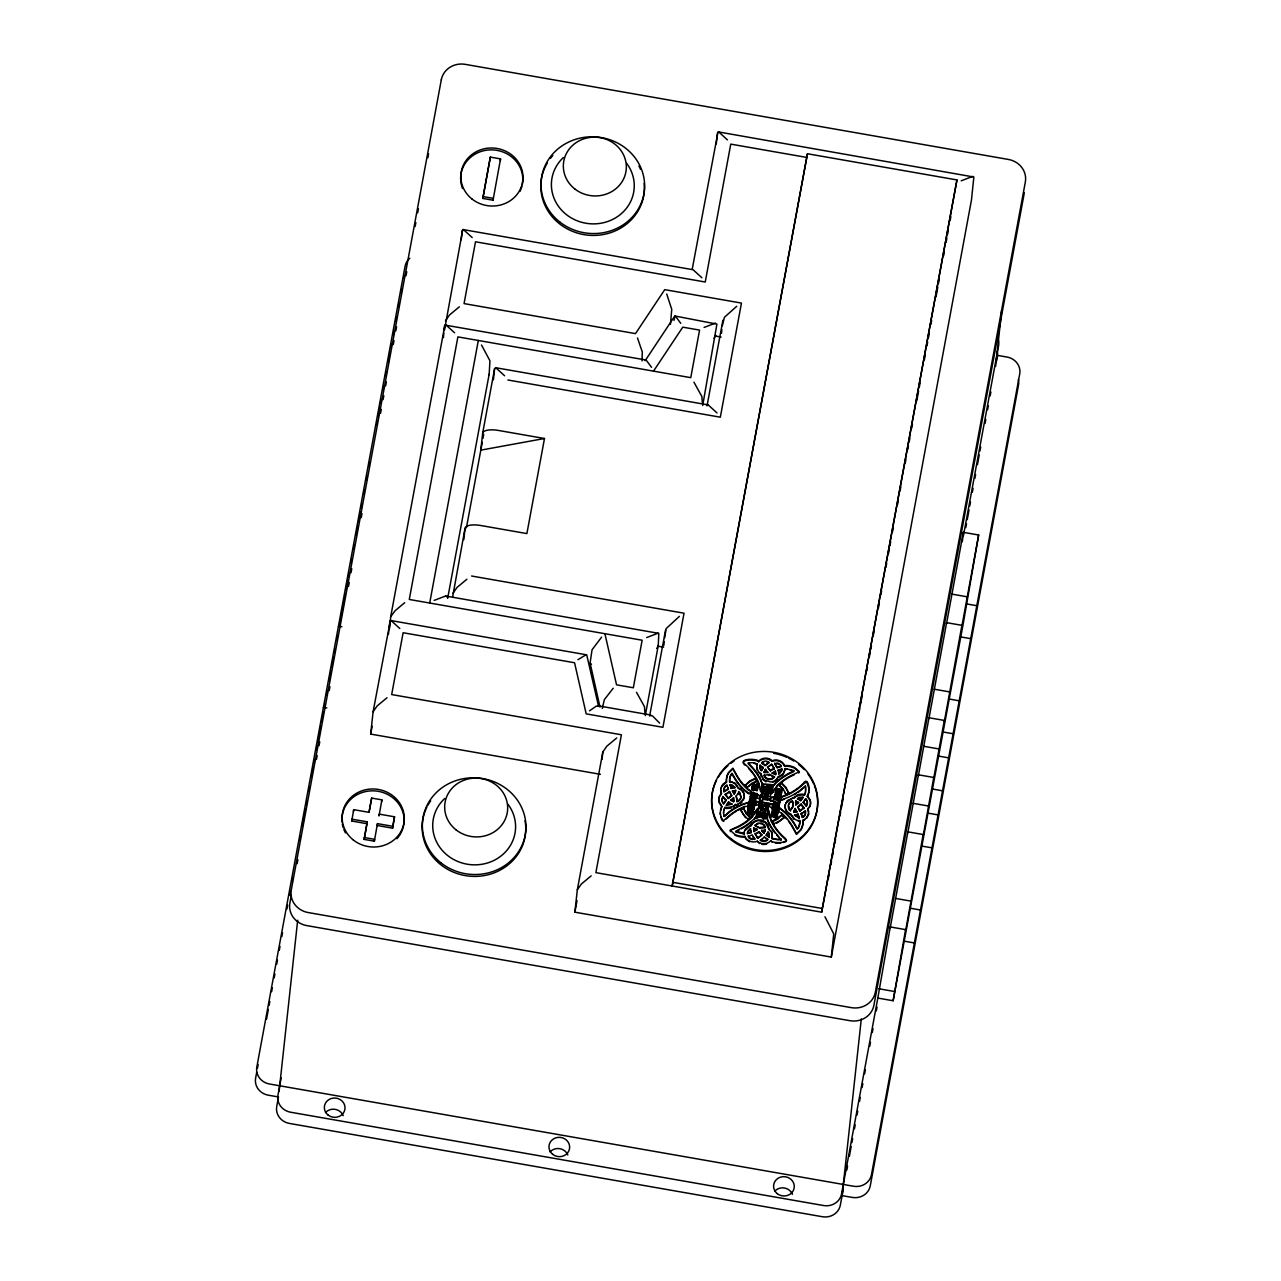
<?xml version="1.0" encoding="UTF-8"?>
<svg xmlns="http://www.w3.org/2000/svg" width="1281" height="1281" viewBox="0 0 1281 1281"><rect width="100%" height="100%" fill="white"/><g stroke="black" fill="none" stroke-linecap="round" stroke-linejoin="round"><path stroke-width="1.5" d="M739.265 829.896L735.614 831.961L744.261 834.043C743.156 827.606 750.314 827.046 752.571 822.914A9.159 8.535 6.2 0 1 758.736 819.936C763.764 819.456 769.176 823.699 768.648 828.967L772.107 832.938L772.123 838.927L781.106 839.92L776.846 834.379A60.543 56.444 6.2 0 1 769 822.93L767.271 818.671M744.261 834.043L744.373 832.026M752.139 793.644C750.762 795.981 755.918 796.814 755.358 794.204L752.059 794.3L755.358 794.204M753.196 787.959L755.005 789.4L756.414 788.52L753.196 787.959C751.867 790.313 756.943 791.114 756.414 788.52M760.306 790.057L758.544 782.195A57.453 53.562 6.2 0 0 745.446 764.661C737.071 758.752 755.454 758.064 758.768 761.074A9.159 8.535 6.2 0 1 769.721 759.009L772.171 760.706C776.766 758.688 782.723 760.866 784.596 765.606A16.829 15.692 6.2 0 1 794.668 767.591L799.328 771.722L791.626 775.341A57.293 53.402 6.2 0 0 777.183 785.525L771.883 793.644L773.436 785.237L776.558 781.858A60.543 56.444 6.2 0 1 790.105 772.699L793.772 770.634L785.109 768.552L783.091 774.589L779.12 777.183M760.097 765.141C758.896 768.296 761.49 773.58 763.044 767.879L760.097 765.141L759.841 766.406M769.273 837.454C767.879 830.921 769.064 831.065 769.273 837.454L766.246 835.372L768.088 831.705M756.751 765.189L757.199 770.313M788.295 805.845C788.728 816.557 795.309 804.804 792.17 800.913A5.877 5.476 6.2 0 0 788.375 805.173L790.601 811.145M747.464 833.611L747.96 831.225L750.522 828.647L751.05 832.714L747.464 833.611L747.56 832.602M781.81 769.993L781.906 768.984L778.336 769.881L778.608 772.027M781.906 768.984L781.41 771.37L778.848 773.948L778.336 769.881M753.66 829.335L753.772 827.99L757.151 829.271L754.013 831.577L753.772 827.99M775.597 774.589L775.357 771.018L772.219 773.308L775.597 774.589L775.71 773.244M785.205 804.612L785.045 807.51A9.159 8.535 6.2 0 0 786.71 811.674M726.391 780.786L726.519 778.784M802.851 823.811L802.979 821.81M756.703 767.463L758.352 771.546L760.738 773.612L761.17 777.007M760.738 773.612L764.02 779.985L770.714 781.986A9.159 8.535 6.2 0 0 776.878 778.992L778.111 777.167M720.755 788.247L721.443 794.06L719.682 796.27A9.255 8.631 6.2 0 0 719.314 802.851L721.844 806.934A16.685 15.548 6.2 0 0 720.562 810.697M793.772 770.634L793.515 771.819L790.041 773.372A60.543 56.444 6.2 0 0 776.478 782.531L773.356 785.91M736.879 801.73L737.264 801.009A5.877 5.476 6.2 0 0 741.075 796.75C738.993 789.753 738.801 791.482 740.994 797.423A5.877 5.476 6.2 0 1 737.199 801.666L736.175 795.933L737.952 793.804M792.491 800.849L793.195 806.662L791.418 808.791M755.23 803.139C756.815 797.807 748.072 803.763 751.483 801.153C748.328 805.125 754.237 798.992 755.278 802.611M923.185 834.539L905.635 930.502L905.587 929.622L890.263 926.948L890.199 927.908L907.877 831.849L923.185 834.539L923.249 835.42L933.753 777.487L918.445 774.797L907.813 832.81L907.877 831.849M918.445 774.797L918.365 775.758L928.997 717.744L944.321 720.434L944.369 721.315L961.919 625.336L946.611 622.662L928.933 718.705L928.997 717.744M933.753 777.487L933.689 778.448L944.321 720.434M946.611 622.662L946.547 623.623L963.328 532.32L978.652 535.01L963.152 624.119L893.129 1000.749L877.821 998.075L890.263 926.948M961.919 625.336L961.855 626.297L978.652 535.01M781.106 839.92L776.766 835.052M781.202 838.879L777.599 839.583L772.203 838.27L772.171 832.266L768.648 828.967M735.486 791.738L735.614 790.313L732.444 791.242L734.221 794.124L735.614 790.313M793.756 812.282L795.149 808.471L796.862 812.026L793.756 812.282L796.926 811.353M751.419 801.826L751.579 800.065C746.166 799.744 751.323 807.59 753.5 802.386C754.557 800.513 753.276 805.253 754.157 801.842M756.11 785.845L753.34 784.661L754.237 784.965C751.499 785.221 756.03 787.062 755.053 784.596L757.295 786.118L756.206 784.853M754.013 804.34L753.372 802.579M720.29 813.339L720.627 810.024A16.685 15.548 6.2 0 1 721.908 806.261L719.378 802.178A9.255 8.631 6.2 0 1 719.746 795.597L721.523 793.387L720.643 790.585M809.08 789.256L808.743 792.571A16.685 15.548 6.2 0 1 807.462 796.334L809.992 800.401A9.255 8.631 6.2 0 1 809.624 806.998M279.098 1091.364L297.688 920.222M367.055 823.715L351.747 821.025L351.939 819.167L367.263 821.842L364.156 839.391L374.356 841.185L377.463 823.635L392.787 826.309L392.578 828.183L377.271 825.492L377.463 823.635M353.492 811.514L353.7 809.656L369.024 812.33L371.666 798.079L381.866 799.856L381.674 801.73M600.421 774.316L370.689 734.093L373.107 711.724L390.401 620.468L586.714 654.831L598.579 706.375L596.322 706.119L589.548 710.811M364.156 839.391L367.263 821.842M388.415 634.431L389.84 621.381M651.549 367.327L646.136 360.041L444.891 325.07L390.721 616.641L389.568 628.459M374.356 841.185L374.564 839.311L364.348 837.534M443.802 332.98L443.434 337.576M444.219 329.249L444.619 325.534M444.491 330.098L462.777 229.523L693.101 269.731L701.924 277.785M381.866 799.856L379.032 815.981L379.224 814.124L394.548 816.798L392.578 828.183M461.208 239.755L462.217 230.436M500.535 158.892L493.041 200.204L482.825 198.427L490.335 157.099L500.535 158.892L500.343 160.749M490.335 157.099L482.825 198.427M493.041 200.204L493.233 198.347L483.033 196.553M452.625 596.914L465.019 528.461A15.356 5.54 10.5 0 1 480.951 525.546L526.891 533.585L544.489 438.502L498.549 430.464A15.356 5.54 10.5 0 0 482.633 433.362L480.807 450.143L544.489 438.502M463.802 539.637L465.019 528.461M447.661 598.387L489.166 374.18L489.95 360.794L481.496 345.005M493.393 379.817L494.61 368.64L495.763 367.727L708.201 404.908L717.024 412.946M692.316 268.722L718.033 131.847L973.848 177.018L971.462 200.028L831.305 957.083L574.881 912.184L577.315 889.831L602.839 751.947L606.858 746.166L616.721 737.952M602.31 708.457L604.344 699.634L613.215 688.233M642.021 360.874L642.293 351.971L637.49 337.976M602.038 759.393L602.839 751.947M670.427 324.365L671.756 309.361L666.712 294.006M674.014 320.394L674.943 316.007L716.912 324.109L702.693 405.517M645 714.029L644.471 706.664L636.513 692.316M645.272 715.647L658.274 645.416L658.818 633.358L445.628 596.017L434.211 600.373M716.271 143.952L717.488 132.776M663.862 645.288L664.263 641.557M664.663 637.826L666.2 628.555L679.362 616.385M702.42 403.915L701.892 396.534L693.934 382.186M721.475 333.3L721.892 329.569M722.292 325.838L724.438 317.256L736.767 306.271M807.446 153.752L672.173 886.004L807.446 153.752L956.955 179.932L821.665 912.184L595.873 872.649L621.413 734.766L391.682 694.558L403.115 632.734L574.561 662.757L586.186 713.869L662.918 727.304L684.038 613.199L471.6 576.018M723.012 797.07L726.151 800.017L723.637 803.827L723.044 803.187A5.764 5.38 6.2 0 1 722.1 798.992L723.012 797.07L726.087 800.689M727.88 787.735L728.184 789.4L723.989 791.754L723.861 790.297M723.637 803.827L726.151 800.017M725.238 794.716L729.481 791.498L731.627 795.805L728.232 798.527L725.238 794.716L728.537 792.539M721.427 786.79L726.567 781.858L722.788 784.26L720.691 788.92M723.989 791.754L723.941 788.776A5.989 5.588 6.2 0 1 726.439 785.269L726.375 785.926M724.293 816.429L729.129 811.77A60.543 56.444 6.2 0 1 741.267 804.612L748.344 802.466L741.187 805.285A60.543 56.444 6.2 0 0 729.049 812.442L724.293 816.429L723.717 814.892M744.245 797.31C741.075 803.908 732.043 808.087 724.902 807.366L726.471 808.519L731.243 808.103M726.375 805.397L728.617 801.938L731.787 804.292L726.375 805.397L728.617 801.938M744.245 795.741A9.159 8.535 6.2 0 0 740.962 789.945C736.719 788.007 735.742 781.186 729.658 782.099L729.722 781.426A13.579 12.65 6.2 0 1 729.69 779.056A13.723 12.794 6.2 0 1 730.843 774.909L732.22 773.388L734.093 776.814A60.543 56.444 6.2 0 0 744.101 789.608L749.913 793.98L750.506 790.777L748.024 789.08A57.309 53.418 6.2 0 1 735.838 773.516L732.908 768.184L728.553 772.475A16.909 15.756 6.2 0 0 726.695 777.455L726.439 779.456M728.232 798.527L731.691 795.133M729.481 791.498L731.627 795.805M730.154 785.093L732.075 784.837L734.894 787.303L731.179 788.439L730.154 785.093L734.814 787.959M729.658 782.099A13.579 12.65 6.2 0 1 729.626 779.729A13.723 12.794 6.2 0 1 730.762 775.581L731.819 773.372M731.179 788.439L730.234 784.42M730.746 800.433L733.517 797.631L733.597 801.73L730.746 800.433L731.931 799.424M733.517 797.631L733.821 800.033M734.221 794.124L735.022 792.523M733.597 801.73L733.805 800.673M737.007 799.776L736.175 795.933M733.26 807.126L735.518 804.26M738.464 788.6L735.502 783.315L729.722 781.426M745.574 817.79L740.386 809.848L743.3 807.847L746.118 812.955L750.266 817.166L747.864 819.856L750.266 817.166M757.007 780.866L751.579 783.412L747.063 787.895L744.869 785.685L749.753 780.962L755.534 778.175L756.927 781.538L749.193 785.797M750.202 817.838L746.038 813.627L743.3 807.847M747.031 814.043L752.924 815.068L747.031 814.043L747.303 812.298L750.794 811.497L747.303 812.298M749.417 841.793L745.798 838.879L744.853 836.317A16.765 15.628 6.2 0 1 738.753 835.853A16.909 15.756 6.2 0 1 734.766 834.331L730.122 830.184L737.824 826.581A57.293 53.402 6.2 0 0 752.251 816.397L757.567 808.263L755.934 817.342L754.637 819.023M750.714 812.17L747.56 810.937L750.794 811.497M747.752 809.864L753.564 811.578L747.752 809.864L747.48 811.594M749.625 799.985L750.97 800.225L749.625 799.985L750.282 796.222L756.094 797.935L750.282 796.222M750.506 790.777L747.944 789.736A57.309 53.418 6.2 0 1 735.774 774.188L732.844 768.856L728.489 773.148A16.909 15.756 6.2 0 0 726.615 778.127M748.136 808.311L748.648 810.008L748.072 807.863M756.831 793.98L751.002 792.266L756.831 793.98L754.957 796.91L751.387 796.19L750.682 794.284M750.266 808.487L751.563 808.023L750.33 807.815L750.122 809.24L749.641 808.471C749.625 805.189 754.717 808.231 752.139 810.569L754.189 808.487M751.979 787.271L757.952 787.623L751.979 787.271L751.835 789.945L753.5 790.969M749.865 813.435L753.452 811.946L749.865 813.435L753.116 813.995L749.929 812.762M751.403 797.599L752.491 798.463L752.155 800.225L752.555 797.807L751.403 797.599L750.97 800.225M748.216 835.869L748.424 837.166A5.989 5.588 6.2 0 0 752.235 839.551L754.781 838.799L752.187 834.86L748.504 836.493A5.989 5.588 6.2 0 0 752.299 838.879L754.781 838.799M758.448 785.509C757.327 788.343 748.809 784.837 754.285 783.251L752.379 786.038M756.927 781.538L755.534 778.175M752.139 810.569L752.091 808.743M760.386 789.384L760.61 791.658L762.163 783.251L760.434 778.976A60.543 56.444 6.2 0 0 752.604 767.527L748.2 762.868L754.141 762.643L757.167 764.325L754.077 763.316M750.522 828.647L747.896 831.897M753.196 804.34L755.085 803.059M754.621 798.848L753.756 798.015L754.269 800.737L755.534 800.961L756.174 797.262M744.966 830.568L751.178 825.236M752.636 786.374L754.973 786.934L755.55 785.861M754.269 800.737L754.701 798.175M751.05 832.714L750.762 830.552M745.382 765.333C737.007 759.425 755.39 758.736 758.704 761.747L758.768 761.074M756.735 784.725C758.528 785.894 755.23 785.573 757.183 783.812C760.113 784.532 757.439 789.224 755.47 786.534M750.586 805.813L754.589 805.829L748.616 805.461L748.905 803.651L754.797 804.692L750.794 804.676M756.655 785.397L757.183 783.812M755.534 800.961L754.349 800.065M756.206 801.554L755.582 805.253L756.206 801.554L758.8 801.586L756.142 802.226M757.519 794.476L756.895 798.191L757.519 794.476L759.873 796.061L757.455 795.149M754.013 831.577L753.836 829.672M754.845 825.749L757.519 823.251L760.578 822.994A5.877 5.476 6.2 0 1 765.189 826.613L765.189 827.574C761.635 829.399 749.865 825.396 758.944 823.619M761.667 763.284L762.419 762.051A5.764 5.38 6.2 0 1 766.903 761.234L768.904 762.803L765.061 765.606L761.667 763.284L762.339 762.723A5.764 5.38 6.2 0 1 763.764 762.067M761.298 770.89L763.124 767.207M755.133 833.739L757.856 838.35L761.955 834.94L758.993 831.737L755.133 833.739L757.856 838.35M761.234 814.924L757.135 816.621L761.154 815.597L757.519 814.268L761.154 815.597M763.22 804.484L759.185 805.589L763.14 805.141L761.843 803.379L759.537 803.667L761.202 794.364L762.691 795.037L761.202 794.364M760.802 796.558L769.881 798.832L760.802 796.558L770.329 796.366L770.73 793.948L761.939 790.393L761.571 792.699L763.028 793.227L761.571 792.699M761.939 790.393L770.73 793.948M769.224 792.122L762.147 789.256L771.082 791.994M768.376 787.783L762.371 788.359L768.296 788.456L762.787 785.861L768.296 788.456M764.068 772.603L765.494 769.289L767.735 772.523L764.068 772.603L765.494 769.289M757.904 812.458L760.049 812.138L757.984 811.786L757.744 813.339L766.887 814.94L757.824 812.666M763.076 784.292L772.427 784.741L763.076 784.292L762.707 786.534M764.181 775.005L764.181 775.982A5.877 5.476 6.2 0 0 768.792 779.585L771.851 779.328L774.525 776.846L769.673 774.365L764.245 775.309A5.877 5.476 6.2 0 0 768.872 778.912L771.931 778.656L774.525 776.846M765.061 765.606L768.968 762.131M744.853 836.317C746.727 841.057 752.668 843.234 757.263 841.201L759.601 843.571M760.562 809.384L762.291 810.361L760.562 809.384L759.985 812.811M760.898 834.539L758.993 831.737M762.755 798.543L762.227 801.714L762.755 798.543L769.657 799.76M759.697 828.231L754.925 825.076M763.492 819.167L761.218 816.798L756.879 817.758M764.229 810.024L765.622 810.953L764.229 810.024L763.7 813.179L761.843 812.859L763.78 812.506M767.495 766.983L770.377 770.858L774.236 768.856L772.555 765.381L771.514 764.245L767.495 766.983L770.377 770.858M764.725 795.053L768.12 795.053L764.725 795.053L765.013 793.243L768.2 794.38M765.013 793.243L768.12 795.053M762.884 815.901L764.821 815.549L762.884 815.901L764.565 816.605M760.402 840.464L764.309 836.989L767.703 839.311L766.967 840.528A5.764 5.38 6.2 0 1 762.467 841.345L760.402 840.464L762.659 839.023M761.571 830.745L765.301 829.992L763.876 833.29L761.571 830.745L765.221 830.664M766.278 789.704L771.626 789.128L766.278 789.704L771.29 791.162L766.358 789.048M766.855 786.582L772.155 786.262L766.855 786.582L771.819 788.279L766.935 785.926M764.949 805.909L768.056 808.407L767.863 809.688L758.72 808.087L758.896 806.886L764.949 805.909L767.976 809.064L758.8 807.414M765.221 804.66L768.76 804.596L765.221 804.66L768.376 806.934L765.301 803.988M765.125 813.627L767.063 813.979L765.125 813.627L765.686 810.281M769.961 775.517L769.673 774.365M763.876 833.29L765.301 829.992M774.236 768.856L771.514 764.245M798.752 773.067L799.024 771.626L794.604 768.264A16.829 15.692 6.2 0 0 784.516 766.278C782.643 761.538 776.702 759.361 772.107 761.378L772.171 760.706M764.309 836.989L767.623 839.984M759.905 801.394L768.984 803.667L759.841 802.066L760.049 800.657L762.291 801.041M770.041 803.555L772.491 804.404L770.041 803.555L769.497 806.518L771.851 808.119L772.491 804.404M770.57 801.009L773.164 801.041L770.57 801.009L771.194 797.358L773.788 797.326L771.194 797.358M774.589 763.796L777.135 763.028A5.989 5.588 6.2 0 1 780.946 765.43L781.154 766.727L777.183 767.735L774.589 763.796L777.071 763.7A5.989 5.588 6.2 0 1 778.544 764.181M775.533 772.923L775.357 771.018M775.117 815.212L771.226 815.869L775.053 815.885L771.53 813.915L771.738 812.811L777.775 813.035M771.867 812.442L773.196 812.666L771.867 812.442L772.859 806.806L775.165 807.895L772.859 806.806M773.003 806.229L775.389 806.646L773.003 806.229L773.292 804.436L779.184 805.461M773.292 804.436L779.2 805.621M777.183 767.735L774.669 763.124M773.532 803.427L777.967 804.212L773.532 803.427L773.804 801.634L778.175 803.075L773.804 801.634M778.864 799.392L774.493 797.935L778.864 799.392L779.136 797.567L780.529 798.495L779.136 797.567M774.653 797.358L780.802 797.022L774.653 797.358L774.941 795.501L775.87 796.158L774.941 795.501M775.181 794.524L776.11 794.877L775.181 794.524L776.286 788.231L782.115 789.945L776.286 788.231M772.411 821.057L773.804 824.404L772.411 821.057L782.291 814.684L784.404 817.582L776.702 823.251M773.628 810.056L774.717 810.921L773.628 810.056L773.196 812.666M775.261 833.274A60.543 56.444 6.2 0 1 768.936 823.603L767.207 819.344L768.84 810.265L770.906 819.728A57.453 53.562 6.2 0 0 783.988 837.262C792.363 843.17 773.98 843.859 770.666 840.832L772.283 842.225M773.74 816.782L777.135 816.798L777.407 815.052L774.22 813.915L777.407 815.052M774.397 812.682L775.597 812.891L774.397 812.682L774.797 810.249M778.848 773.948L781.49 770.698M777.199 796.158L779.392 796.125L777.199 796.158L777.423 794.668L779.456 795.453M777.423 794.668L779.392 796.125M775.998 810.457L776.862 811.305L775.998 810.457L775.597 812.891M778.143 791.37L781.826 791.418L782.179 789.272M776.606 808.135L778.672 808.503L776.606 808.135L776.91 806.229L778.896 807.27L776.91 806.229M783.219 789.64L779.072 785.413L781.49 782.739L785.91 787.287L788.888 793.403L786.038 794.732L784.773 792.026M778.64 800.529L774.204 799.744L774.493 797.935M775.918 790.537L780.609 789.945L776.126 789.16L775.629 792.09L780.113 792.875L775.694 791.418M779.072 785.413L781.49 782.739M799.712 820.497A13.579 12.65 6.2 0 1 799.744 822.85A13.723 12.794 6.2 0 1 798.607 827.014L797.23 828.519L795.357 825.108A60.543 56.444 6.2 0 0 785.349 812.314L779.537 807.943L785.269 812.987A60.543 56.444 6.2 0 1 795.277 825.781L797.15 829.191L798.527 827.686A13.723 12.794 6.2 0 0 799.68 823.523A13.579 12.65 6.2 0 0 799.648 821.169L799.712 820.497C793.628 821.409 792.667 814.588 788.407 812.65A9.159 8.535 6.2 0 1 785.125 806.838M781.106 795.117L775.469 792.699L781.106 795.117L780.802 797.022M778.207 790.697L781.618 792.571L775.838 790.713M784.18 799.344L781.042 800.113L788.183 797.31A60.543 56.444 6.2 0 0 800.321 790.153L805.461 786.182L805.509 792.347M809.016 789.929C809.64 786.87 807.174 776.622 803.299 783.524A57.453 53.562 6.2 0 1 784.709 795.469L781.634 796.926L784.629 796.142A57.453 53.562 6.2 0 0 803.219 784.196L806.646 781.874L808.968 788.584M785.109 768.552L787.559 769.224M772.331 821.713L777.759 819.167L782.291 814.684M786.038 794.732L783.299 788.968L779.152 784.741M793.868 819.264L790.905 813.995M793.852 798.319L798.127 794.476L802.899 794.076L804.468 795.229C797.455 793.884 790.745 798.912 785.829 803.171M795.565 801.922L795.789 800.865L798.559 802.835L795.853 804.964L795.789 800.865M794.476 815.292L798.191 814.14L799.136 818.175L794.476 815.292L798.191 814.14M793.82 811.53L795.149 808.471M795.853 804.964L795.549 802.563M797.503 798.976L799.216 797.31L802.995 797.198L800.753 800.657L797.503 798.976L802.915 797.871M797.743 806.79L799.888 811.097L804.132 807.879L801.137 804.068L797.743 806.79L799.888 811.097M800.753 800.657L802.995 797.198M799.472 806.101L801.137 804.068M801.121 813.851L805.381 810.825L805.445 813.819A5.989 5.588 6.2 0 1 802.931 817.326L801.121 813.851L802.194 813.387M803.219 802.579L805.733 798.768L806.341 799.392A5.764 5.38 6.2 0 1 807.27 803.603L806.277 806.197L803.219 802.579L805.733 798.768M798.367 792.202A60.543 56.444 6.2 0 0 800.257 790.825L805.076 786.15M802.258 817.582L801.201 813.179M805.797 790.201L805.461 786.182M808.679 813.675L806.646 817.662L802.803 820.737L804.804 819.808M805.525 812.282L805.381 810.825M807.238 796.67L807.542 795.661A16.685 15.548 6.2 0 0 808.807 791.898M808.727 812.01L807.927 808.535L809.688 806.325A9.255 8.631 6.2 0 0 810.056 799.728L807.302 795.997M821.665 912.184L956.955 179.932M831.305 957.083L833.723 933.865L824.948 916.764M861.296 1018.923L842.097 1195.637L852.297 1197.415A15.548 14.507 6.2 0 0 870.263 1185.838L1018.491 385.181A15.548 14.507 6.2 0 0 1018.347 379.512M893.129 1000.749L905.587 929.622M962.319 541.639L963.328 532.32M995.609 366.446L1001.758 309.938M802.931 823.139L802.675 825.14A16.909 15.756 6.2 0 1 800.817 830.12L796.462 834.411L793.531 829.063A57.309 53.418 6.2 0 0 788.407 821.089M723.493 813.067L723.861 810.249M747.992 808.535C747.319 804.372 755.358 805.397 754.125 809.16M409.824 258.266A15.548 14.507 6.2 0 0 405.052 266.384L256.824 1067.041A15.548 14.507 6.2 0 0 269.49 1083.998L853.514 1186.238A15.548 14.507 6.2 0 0 871.48 1174.661L1019.708 374.004A15.548 14.507 6.2 0 0 1007.042 357.047L996.826 355.269M750.602 794.957L751.002 792.266M752.059 786.598L752.507 789.849L757.503 789.736M256.696 1072.325L255.608 1078.234A15.548 14.507 6.2 0 0 268.273 1095.175L278.489 1096.968L276.728 1106.464A15.548 14.507 6.2 0 0 289.41 1123.421L822.37 1216.726A15.548 14.507 6.2 0 0 840.336 1205.133L843.186 1189.729M257.433 1068.386L258.154 1064.463M266.528 1019.212L268.353 1009.38M269.09 1005.441L269.811 1001.502M271.636 991.67L272.357 987.731M274.182 977.899L274.903 973.96M276.728 964.129L277.465 960.19M279.274 950.358L280.011 946.419M281.836 936.587L282.557 932.648M286.928 909.046L287.665 905.107M289.474 895.275L290.211 891.352M292.036 881.504L292.757 877.581M299.674 840.192L300.411 836.269M302.22 826.421L305.502 808.727M306.239 804.788L306.96 800.849M308.785 791.018L309.506 787.078M311.331 777.247L313.156 767.415M313.877 763.476L314.614 759.537M316.439 749.705L317.16 745.766M317.88 741.843L320.794 726.103M321.531 722.164L323.356 712.332M324.077 708.393L324.814 704.454M326.623 694.622L327.36 690.683M329.185 680.851L330.994 671.02M331.731 667.081L333.556 657.249M334.277 653.31L335.014 649.371M336.823 639.539L337.56 635.6M339.385 625.769L345.197 594.288M345.934 590.365L347.759 580.517M348.48 576.594L349.217 572.655M351.026 562.823L351.763 558.884M353.588 549.053L354.309 545.114M356.134 535.282L357.959 525.434M358.68 521.511L360.505 511.679M361.226 507.74L361.963 503.801M363.788 493.97L364.509 490.031M366.334 480.199L367.055 476.26M368.88 466.428L369.601 462.489M376.534 425.116L377.255 421.177M377.991 417.238L379.8 407.406M380.537 403.467L381.258 399.544M383.083 389.696L383.82 385.773M385.629 375.941L386.366 372.002M388.175 362.171L390 352.323M390.737 348.4L391.458 344.461M393.283 334.629L394.004 330.69M395.829 320.858L396.566 316.919M398.375 307.088L399.112 303.149M400.937 293.317L401.658 289.378M291.347 895.147L289.89 903.009A20.736 19.327 6.2 0 0 306.783 925.603L849.96 1020.701A20.736 19.327 6.2 0 0 873.914 1005.249L1023.903 195.08A20.736 19.327 6.2 0 0 1024.192 192.582M297.16 863.682L297.897 859.743M316.455 759.457L317.192 755.534M319.017 745.702L319.738 741.763M329.201 690.635L329.938 686.696M348.496 586.41L349.233 582.487M351.042 572.655L351.779 568.716M361.242 517.588L361.979 513.665M380.537 413.363L381.274 409.44M383.083 399.608L383.82 395.669M385.629 385.837L386.366 381.914M393.283 344.541L394.004 340.618M395.829 330.786L396.566 326.847M406.029 275.719L406.75 271.78M415.124 226.561L415.861 222.622M417.67 212.79L418.407 208.867M427.87 157.739L428.591 153.8M281.163 1077.929L277.945 1095.287A15.548 14.507 6.2 0 0 290.627 1112.228L823.587 1205.533A15.548 14.507 6.2 0 0 841.553 1193.956L877.821 998.075M351.747 821.025L353.7 809.656M370.689 734.093L372.147 726.231M369.024 812.33L371.666 798.079M429.711 603.031L478.325 340.458M392.787 826.309L394.548 816.798M482.633 433.362L494.61 368.64M466.428 527.772L482.264 442.297M482.985 438.374L483.706 434.451M574.881 912.184L577.042 900.543M649.643 715.951L665.48 630.38M707.048 405.837L722.9 320.25M748.344 802.466L747.672 806.341L744.741 806.438A57.453 53.562 6.2 0 0 726.151 818.399L723.125 820.881L720.851 816.638M750.122 809.24L750.33 807.815M751.563 808.023L751.162 810.441L748.728 809.336M753.356 800.433L753.756 798.015M752.924 815.068L753.196 813.339M753.372 812.618L753.644 810.905M754.509 806.502L754.797 804.692M758.8 801.586L758.176 805.221L755.646 804.58M759.953 795.389L759.329 799.04L756.959 797.519M756.799 818.431L757.215 815.949M757.455 814.94L759.249 804.916M762.083 789.929L762.451 787.687M762.691 795.037L763.108 792.555M761.843 812.859L762.371 809.688M762.964 815.228C761.442 817.63 765.59 818.623 764.821 815.549M767.063 813.979L768.44 806.261M768.68 805.269L769.048 802.995M769.577 800.433L769.945 798.159M771.018 792.667L771.37 790.489M771.546 789.801L771.899 787.623M772.075 786.934L772.427 784.741M773.164 801.041L773.788 797.326M771.018 816.99L771.29 815.196M775.87 796.158L776.19 794.204M775.165 807.895L775.469 805.973M777.743 805.365L778.031 803.539M778.175 803.075L778.72 799.856M776.51 813.195L776.927 810.633M778.752 807.831L777.583 814.108L774.22 813.915M778.896 807.27L780.593 797.823M781.346 794.06L781.698 791.898M779.537 807.943L778.864 811.818L781.426 812.843A57.309 53.418 6.2 0 1 793.596 828.391L796.526 833.739L800.881 829.447A16.909 15.756 6.2 0 0 802.755 824.468M781.042 800.113L781.698 796.254M828.311 878.606L829.031 874.683M830.841 864.899L831.577 860.976M832.298 857.053L833.018 853.146M834.844 843.346L835.564 839.439M839.92 815.933L840.64 812.01M841.361 808.103L843.17 798.303M847.526 774.813L848.246 770.89M850.072 761.09L850.792 757.183M851.513 753.26L852.233 749.353M854.059 739.553L854.779 735.646M859.135 712.14L859.855 708.217M860.576 704.31L862.385 694.51M866.741 671.02L867.461 667.097M869.287 657.297L870.007 653.39M870.728 649.467L871.464 645.56M873.274 635.76L873.994 631.837M878.35 608.347L879.07 604.424M880.88 594.64L881.616 590.717M885.956 567.211L886.692 563.304M888.502 553.504L889.222 549.597M889.943 545.674L890.679 541.751M892.489 531.967L893.209 528.044M897.565 504.554L898.285 500.631M900.095 490.847L900.831 486.924M905.171 463.418L905.907 459.511M907.717 449.711L908.437 445.804M909.174 441.881L909.894 437.958M911.704 428.174L912.424 424.251M916.78 400.761L918.589 390.961M919.326 387.054L920.046 383.131M924.402 359.625L925.122 355.718M926.932 345.918L927.652 342.011M928.389 338.088L929.109 334.165M930.919 324.381L931.639 320.458M935.995 296.968L937.804 287.168M938.541 283.245L939.261 279.338M943.617 255.832L944.337 251.925M946.147 242.125L946.883 238.202M947.604 234.295L948.324 230.372M950.134 220.588L950.87 216.665M963.408 535.762L998.588 345.758A15.548 14.507 6.2 0 0 997.851 338.264M846.821 1170.081L847.558 1166.158M849.367 1156.327L851.192 1146.511M851.913 1142.572L852.65 1138.649M854.459 1128.817L855.196 1124.894M857.005 1115.062L857.742 1111.139M859.551 1101.324L860.288 1097.385M862.097 1087.569L862.834 1083.63M864.643 1073.814L865.38 1069.875M869.735 1046.305L870.472 1042.366M872.281 1032.55L873.018 1028.611M876.284 1010.933L877.021 1006.994M965.778 527.564L966.515 523.641M967.235 519.702L969.06 509.886M969.781 505.947L970.518 502.024M972.327 492.208L973.064 488.269M974.873 478.454L975.61 474.514M977.419 464.699L979.244 454.867M979.965 450.944L980.702 447.005M985.057 423.435L985.794 419.495M987.603 409.68L988.34 405.741M990.149 395.925L990.886 391.986M996.666 360.746L997.371 356.935A15.548 14.507 6.2 0 0 997.21 351.282M766.967 814.268L765.013 819.183M756.895 793.307L755.037 796.238L750.858 794.941M757.952 787.623L756.879 790.969M445.5 320.778L449.503 314.998L459.367 306.783M373.107 711.724L377.126 705.959L386.99 697.745M453.042 593.183L457.045 587.419L466.908 579.204M577.315 889.831L581.318 884.05L591.198 875.836M715.695 335.302L714.109 338.312M658.05 646.248L658.274 645.416M723.781 810.921L724.373 808.535M805.589 791.674L804.468 795.229M489.166 374.18L488.589 375.061M785.077 769.881L783.155 773.916L778.272 776.686L776.798 779.665A9.159 8.535 6.2 0 1 772.955 782.179M756.687 765.862L757.247 763.652M743.476 800.097L744.325 795.069A9.159 8.535 6.2 0 0 741.042 789.272L738.545 787.927M785.125 805.285L787.142 800.641L793.932 797.647M751.098 825.909L752.507 823.587A9.159 8.535 6.2 0 1 758.672 820.609L765.349 822.594L768.664 828.471M737.872 794.476L738.769 791.45M755.021 803.731L755.31 802.466M749.145 802.082L751.499 800.737M390.721 616.641L395.124 610.717L404.716 602.646M645.208 360.65L674.623 316.215M724.309 809.208L724.902 807.366M804.548 794.556L805.076 793.387M768.008 832.378L766.246 835.372M748.12 807.735L750.986 806.582L754.109 808.327M754.045 809L752.203 809.896M766.294 817.582L763.556 818.495L761.218 816.798M756.479 810.937L752.187 817.07A57.293 53.402 6.2 0 1 737.744 827.254L730.554 830.2L730.282 831.641M772.811 792.315L777.119 786.198A57.293 53.402 6.2 0 1 791.562 776.014L794.284 774.797M653.534 371.138L682.757 327.167L699.57 330.098L690.763 377.655L457.893 336.887L409.279 599.46L642.149 640.228L633.342 687.769L616.545 684.823L604.92 633.711M806.582 818.335L808.615 814.348L807.927 808.535M656.705 648.426L657.521 647.257M723.092 796.398L722.164 798.319A5.764 5.38 6.2 0 0 723.108 802.514L723.717 803.155M806.277 806.197L807.206 804.276A5.764 5.38 6.2 0 0 806.261 800.065L805.653 799.44M753.58 801.73L751.403 803.427L749.177 801.906M756.014 816.67L752.892 820.064A60.543 56.444 6.2 0 1 739.329 829.223L735.678 831.289L744.341 833.371M807.847 809.208L808.583 808.359M601.606 637.121L592.062 649.755L590.093 662.934L600.004 707.112M744.869 785.685L749.673 781.634L755.454 778.848M784.484 816.91L779.665 820.961L773.884 823.731M731.867 803.619L726.455 804.724M740.482 803.443L742.227 801.954M798.623 802.162L795.917 804.292M767.703 839.311L767.031 839.856A5.764 5.38 6.2 0 1 762.547 840.672L760.482 839.792M577.923 659.699L586.25 654.655M707.224 405.212L708.201 404.908M649.803 715.342L652.573 715.967L659.603 723.076M761.955 834.94L757.92 837.678M804.132 807.879L799.952 810.425M755.15 794.844L752.123 794.444M724.069 791.098L728.249 788.728M803.491 812.714L805.301 811.497M770.457 770.185L774.316 768.184M757.695 833.114L758.928 832.41M769.625 765.91L771.45 764.917M961.198 180.813L972.823 176.362M704.07 327.44L715.487 323.084M646.665 637.554L658.066 633.214M772.219 773.308L775.277 771.69M754.093 830.905L757.151 829.271M723.861 821.345L721.715 819.872L720.402 813.995M740.386 809.848L743.236 808.519M786.118 794.06L788.968 792.731M768.424 775.533L769.593 775.037M759.777 827.558L765.269 826.902M783.492 842.498L786.118 841.441M802.338 816.91L803.011 816.654A5.989 5.588 6.2 0 0 805.509 813.147M777.247 767.063L781.234 766.054M778.256 770.554L781.826 769.657M751.114 832.042L747.544 832.938M749.097 763.108L748.168 763.7L752.523 768.2A60.543 56.444 6.2 0 1 760.37 779.649L762.099 783.924M752.027 809.416C754.957 808.279 748.024 806.373 749.561 809.144M738.336 804.484L735.438 804.932M731.259 787.767L734.894 787.303M792.411 801.522L792.106 801.586A5.877 5.476 6.2 0 0 790.665 802.29M767.799 771.851L764.149 771.931M758.816 807.558L763.364 806.822M732.444 791.242L735.55 790.985M591.518 664.086L590.109 663.558M780.721 843.09L775.037 842.962M780.609 789.945L775.982 789.881L780.545 790.617M798.223 821.121L799.648 821.169M771.658 813.483L774.685 813.595M799.216 817.502L794.556 814.62M774.14 814.588L777.503 814.78M731.739 774.044L734.013 777.487A60.543 56.444 6.2 0 0 742.372 788.616M775.678 773.916L772.283 772.651M753.692 828.663L757.087 829.944M807.046 157.483L730.762 144.129L705.239 282.012L475.507 241.789L464.058 303.597L635.504 333.62L664.727 289.65L741.459 303.085L720.338 417.19L507.9 379.993M715.182 335.99L721.075 337.031M951.895 594.128L967.203 596.818M966.595 603.927L976.811 605.705M960.51 636.865L970.71 638.659M934.281 689.226L949.605 691.9M657.761 646.12L663.654 647.145M948.997 699.01L959.213 700.803M338.456 626.137L341.851 626.729M942.896 731.947L953.112 733.741M923.713 746.279L939.037 748.953M938.429 756.062L948.645 757.856M597.875 705.767L650.796 715.038M932.328 789L942.544 790.793M913.161 803.331L928.469 806.005M323.42 707.304L326.831 707.897M927.876 813.115L938.076 814.908M781.426 793.387L775.533 792.347L779.376 793.708M778.464 801.249L779.921 801.506M778.432 801.682L779.889 801.922M762.691 799.216L767.863 800.129M752.235 799.552L753.436 799.776M776.574 812.522L777.839 812.746M921.776 846.068L931.976 847.846M895.547 898.413L910.871 901.103M910.263 908.213L920.479 910.006M672.573 882.273L822.066 908.453M904.162 941.151L914.378 942.944M878.83 988.756L894.138 991.43M445.628 596.017L447.053 597.042M773.804 816.109L777.039 817.086L776.83 818.143L771.098 816.317M790.825 814.668L788.327 813.323M771.899 776.718L774.461 777.519M795.709 801.538L798.559 802.835M733.661 801.057L730.811 799.76M766.823 761.907L768.904 762.803M789.849 769.625L793.692 771.306M775.758 791.386L780.113 792.875M771.466 814.588L775.053 815.885M718.641 131.863L727.448 139.901M463.37 229.523L472.193 237.561M495.763 367.727L504.57 375.765M390.993 620.468L399.8 628.507M797.583 798.303L800.817 799.985M730.458 803.715L731.787 804.292M446.012 325.006L454.659 332.852M757.119 784.484L758.384 785.605M765.958 781.858L762.323 779.024M760.658 774.284L758.288 772.219M675.359 316.071L680.771 323.356M761.747 762.611L765.141 764.933M760.033 765.814L763.044 767.879M769.337 836.781L766.326 834.7M748.52 793.772L744.037 790.281M769.705 759.697L772.107 761.378M757.263 841.201L759.665 842.898M761.763 804.052L763.14 805.141M781.41 783.412L785.829 787.959L788.888 793.403M747.928 819.183L743.508 814.636L740.45 809.176M761.362 770.217L759.889 767.255M803.299 801.906L806.357 805.525M801.057 804.74L804.068 808.551M782.211 815.356L784.404 817.582M744.934 785.013L747.127 787.223M728.313 797.855L725.318 794.044M765.414 769.961L767.735 772.523M761.635 830.072L763.956 832.618M754.701 839.471L752.636 836.541M795.069 809.128L796.862 812.026M732.524 790.569L734.301 793.451M728.184 789.4L727.112 784.997M798.111 814.812L799.136 818.175M723.909 816.413L723.573 812.394M759.569 786.422L758.464 782.867A57.453 53.562 6.2 0 0 754.125 775.293M765.189 827.574L765.125 827.286A5.877 5.476 6.2 0 0 763.268 824.852M769 813.195L770.842 820.4A57.453 53.562 6.2 0 0 783.924 837.934L786.63 840.8M802.867 820.064L802.915 822.482M726.455 780.113L726.503 782.531M720.37 812.666L720.338 814.668M754.285 783.251L754.237 784.965M525.05 820.769A51.848 48.342 6.2 0 1 467.053 875.868A51.848 48.342 6.2 0 1 426.909 807.078M427.758 805.477A51.848 48.342 6.2 0 1 430.672 800.801M508.013 804.308A41.472 38.67 6.2 0 1 499.974 856.781A41.472 38.67 6.2 0 1 443.306 851.561A41.472 38.67 6.2 0 1 444.731 798.479M626.681 163.344A41.472 38.67 6.2 0 1 618.659 215.8A41.472 38.67 6.2 0 1 561.975 210.58A41.472 38.67 6.2 0 1 563.4 157.515M644.215 183.375A51.848 48.342 6.2 0 1 581.926 234.231A51.848 48.342 6.2 0 1 547.339 162.911M550.446 158.348A51.848 48.342 6.2 0 1 552.816 155.529M638.931 166.002A51.848 48.342 6.2 0 1 640.532 169.332M342.091 822.05A31.112 28.999 6.2 0 1 382.266 792.266A31.112 28.999 6.2 0 1 396.918 838.751M345.518 832.954A31.112 28.999 6.2 0 1 343.868 829.464M343.228 827.67A31.112 28.999 6.2 0 1 342.331 823.939M521.927 186.081A31.112 28.999 6.2 0 1 519.926 191.445M462.553 188.499A31.112 28.999 6.2 0 1 488.894 149.941A31.112 28.999 6.2 0 1 522.344 184.24M403.851 277.577A15.548 14.507 6.2 0 1 404.316 275.735M770.666 840.832A9.159 8.535 6.2 0 1 759.729 842.914M766.662 844.019A9.255 8.631 6.2 0 1 761.955 844.307M744.773 836.989A16.765 15.628 6.2 0 1 738.673 836.525M737.312 836.109A16.909 15.756 6.2 0 1 734.702 834.988M781.362 813.515A57.309 53.418 6.2 0 1 786.55 818.799M726.071 819.071A57.453 53.562 6.2 0 1 732.876 813.451M734.093 812.618A57.453 53.562 6.2 0 1 736.623 811.049M737.904 810.313A57.453 53.562 6.2 0 1 744.661 807.11M760.498 823.667A5.877 5.476 6.2 0 1 761.987 824.099M788.728 804.468A5.877 5.476 6.2 0 1 789.528 803.283M751.066 822.258A60.543 56.444 6.2 0 1 741.363 828.807M796.414 793.515A60.543 56.444 6.2 0 1 794.412 794.748M814.38 785.557A53.081 49.479 6.2 0 1 762.499 851.433A53.081 49.479 6.2 0 1 716.463 780.545M718.241 777.279A53.081 49.479 6.2 0 1 727.912 765.718M730.891 763.284A53.081 49.479 6.2 0 1 734.029 761.09M773.628 753.292A53.081 49.479 6.2 0 1 786.838 757.327M788.616 758.144A53.081 49.479 6.2 0 1 793.772 761.026M798.543 764.389A53.081 49.479 6.2 0 1 804.244 769.625M807.943 774.028A53.081 49.479 6.2 0 1 813.659 783.844M723.861 789.448A5.989 5.588 6.2 0 1 725.206 786.886M748.568 768.44A57.453 53.562 6.2 0 1 753.292 774.092M758.704 761.747A9.159 8.535 6.2 0 1 769.641 759.681M325.502 1112.548A10.376 9.672 6.2 0 1 343.196 1115.655M550.125 1151.875A10.376 9.672 6.2 0 1 567.819 1154.982M774.749 1191.202A10.376 9.672 6.2 0 1 792.443 1194.308M772.635 807.927L772.427 809.352L778.32 810.393L778.528 808.968L772.635 807.927M778.512 801.009L779.841 802.178L778.512 801.009M441.305 79.79L291.299 889.959A20.736 19.327 6.2 0 0 308.193 912.552L851.385 1007.651A20.736 19.327 6.2 0 0 875.323 992.215L1025.328 182.046A20.736 19.327 6.2 0 0 1008.419 159.452L465.243 64.354A20.736 19.327 6.2 0 0 441.305 79.79M778.464 809.64L772.571 808.599L778.4 809.72M441 862.866A51.848 48.342 6.2 0 0 525.194 835.084A51.848 48.342 6.2 0 0 456.244 780.513A51.848 48.342 6.2 0 0 441 862.866M456.02 829.832A31.529 29.383 6.2 0 0 507.212 812.955A31.529 29.383 6.2 0 0 465.291 779.761A31.529 29.383 6.2 0 0 456.02 829.832M574.689 188.867A31.529 29.383 6.2 0 0 625.881 171.974A31.529 29.383 6.2 0 0 583.96 138.796A31.529 29.383 6.2 0 0 574.689 188.867M559.669 221.885A51.848 48.342 6.2 0 0 643.879 194.12A51.848 48.342 6.2 0 0 574.929 139.533A51.848 48.342 6.2 0 0 559.669 221.885M472.032 199.035A31.112 28.999 6.2 0 0 522.552 182.382A31.112 28.999 6.2 0 0 481.176 149.621A31.112 28.999 6.2 0 0 472.032 199.035M353.348 840.016A31.112 28.999 6.2 0 0 403.867 823.347A31.112 28.999 6.2 0 0 362.507 790.601A31.112 28.999 6.2 0 0 353.348 840.016M730.778 838.559A53.081 49.479 6.2 0 0 816.99 810.12A53.081 49.479 6.2 0 0 746.391 754.253A53.081 49.479 6.2 0 0 730.778 838.559M328.048 1115.014A10.376 9.672 6.2 0 0 344.893 1109.458A10.376 9.672 6.2 0 0 331.106 1098.554A10.376 9.672 6.2 0 0 328.048 1115.014M552.671 1154.341A10.376 9.672 6.2 0 0 569.517 1148.785A10.376 9.672 6.2 0 0 555.73 1137.864A10.376 9.672 6.2 0 0 552.671 1154.341M777.295 1193.668A10.376 9.672 6.2 0 0 794.14 1188.111A10.376 9.672 6.2 0 0 780.353 1177.191A10.376 9.672 6.2 0 0 777.295 1193.668"/></g></svg>
